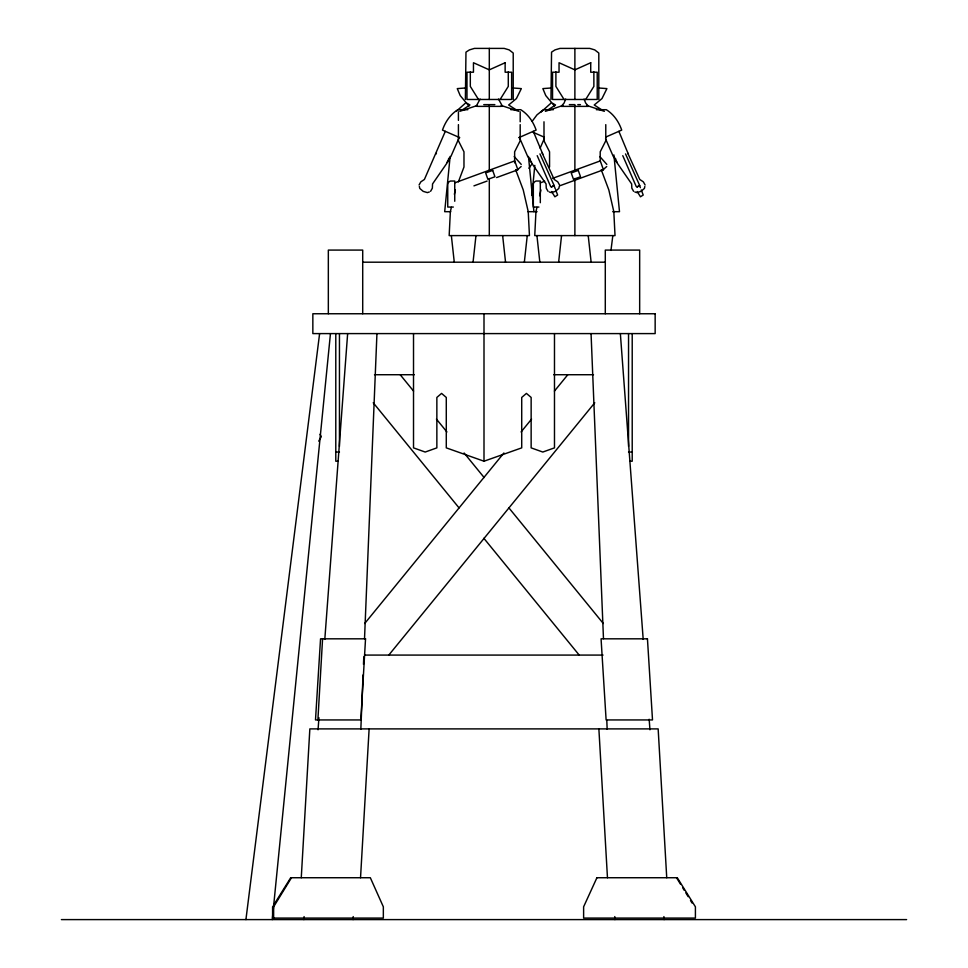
<?xml version="1.0" encoding="UTF-8"?>
<svg xmlns="http://www.w3.org/2000/svg" width="968" height="968" viewBox="0 0 968 968"><rect width="100%" height="100%" fill="white"/><g stroke="black" fill="none" stroke-linecap="round" stroke-linejoin="round"><path stroke-width="1.45" d="M353.09 919.6L353.223 916.575M360.834 729.303L363.048 674.926M363.484 664.35L363.786 656.8M364.525 638.674L376.939 333.597M473.037 262.328L475.966 235.599M524.329 262.328L527.257 235.599M558.621 262.328L561.549 235.599M301.266 877.734L309.845 728.892L658.155 728.892L666.734 877.734M317.891 719.938L322.574 638.82M360.532 877.734L369.123 728.892M303.867 919.6L304.097 916.587M318.048 729.787L318.944 717.736M324.8 639.4L347.645 333.597M272.274 919.6L330.451 333.694M450.132 156.429L444.687 211.689L450.761 211.689M531.892 195.258L534.832 165.395M245.92 919.6L319.597 333.694M610.965 250.434L612.829 235.599M529.919 158.268L530.307 161.124L546.061 183.932L546.255 188.191L548.009 191.301M615.491 158.268L615.878 161.124L631.644 183.932L631.826 188.191L633.592 191.301M559.262 186.485L558.814 188.445L555.402 191.362L551.24 192.608L549.279 191.979M644.833 186.485L644.398 188.445L640.985 191.362L636.811 192.608L634.863 191.979M451.366 207.333L450.362 211.689L449.164 235.599L529.448 235.599L528.238 211.689L523.24 189.934L515.641 169.702M454.367 194.29L455.359 189.934M536.95 207.333L535.945 211.689L534.747 235.599L615.019 235.599L613.821 211.689L608.824 189.934L601.225 169.702M539.612 195.742L540.943 189.934M419.071 184.973L420.838 181.851L424.407 179.455L445.316 131.333M458.409 181.839L463.974 167.004L463.974 151.807L458.421 140.796L458.421 124.642M480.116 99.063L476.099 106.383M565.687 99.063L564.078 103.056L561.21 106.383L588.556 106.383L585.688 103.056L584.067 99.063M459.243 137.42L451.04 156.151L447.034 162.213M540.132 148.128L544.234 138.763M532.146 121.339L536.974 114.877L543.447 109.699L553.406 109.699M435.794 154.239L436.471 153.041M430.591 191.301L432.357 188.191L432.551 183.932L448.305 161.124L448.692 158.268M318.714 441.166L321.34 436.604L320.021 434.317M291.465 877.734L273.629 906.81L273.629 918.075M273.375 905.552L290.715 877.734L370.333 877.734L383.34 906.81L383.34 918.075L272.589 918.075L272.589 906.81M500.117 99.474L508.285 86.406L508.285 71.898M585.688 99.474L593.868 86.406L593.868 71.898M528.903 168.323L532.231 163.531M364.67 623.537L503.904 452.988M521.074 431.958L531.565 419.12M554.446 391.084L567.805 374.725M388.797 655.082L594.775 402.761M462.293 109.916L469.952 104.992L467.145 103.346M547.876 109.916L555.535 104.992L552.716 103.346M456.134 111.441L466.007 102.62L469.02 105.996M540.616 112.421L551.578 102.62L554.591 105.996M516.767 170.428L521.159 166.508M602.35 170.428L606.73 166.508M518.872 137.637L536.127 130.087C533.283 121.823 528.262 114.381 520.736 109.699L510.777 109.699M605.786 137.057L621.71 130.087C618.854 121.823 613.845 114.381 606.319 109.699L596.361 109.699M454.742 182.855L514.722 160.906L517.868 169.787L496.62 177.567M473.945 185.868L487.122 181.04M540.313 182.855L544.681 181.258M552.704 178.318L600.293 160.906L603.439 169.787L559.528 185.868M413.517 333.597L413.517 447.869L425.194 452.044L436.858 447.869L436.858 397.437L441.577 393.407L446.284 397.437L446.284 447.869L484 461.216L521.716 447.869L521.716 397.437L526.423 393.407L531.142 397.437L531.142 447.869L542.806 452.044L554.482 447.869L554.482 333.597M459.824 111.32L477.381 105.464M545.408 111.32L562.965 105.464M429.332 191.979L427.372 192.608L423.197 191.362L419.785 188.445L419.35 186.485M465.656 87.979L457.271 88.608L460.199 95.578L465.814 102.33M512.955 87.979L521.341 88.608L516.392 98.591L508.648 104.992L516.319 109.916M551.24 87.979L542.854 88.608L545.77 95.578L551.397 102.33M598.526 87.979L606.912 88.608L601.975 98.591L594.231 104.992L601.89 109.916M483.77 104.629L494.842 104.629M569.341 104.629L574.883 104.629L574.883 171.3M577.787 104.629L580.425 104.629M477.466 106.383L501.146 106.383M502.513 106.383L498.496 99.063M467.822 109.699L457.864 109.699C450.338 114.381 445.328 121.823 442.473 130.087L459.739 137.637M453.339 207.055L447.748 207.055L447.748 183.859A4.09 4.09 0 0 1 450.58 181.028L454.742 181.028L454.742 201.271M538.922 207.055L533.332 207.055L533.332 183.859A4.09 4.09 0 0 1 536.163 181.028L540.313 181.028L540.313 202.723M527.838 211.689L537.083 211.689M612.671 211.689L619.496 211.689L613.906 154.941M362.71 262.195L605.29 262.195M374.507 374.725L414.304 374.725M553.696 374.725L593.493 374.725M335.787 452.044L339.453 452.044M628.547 452.044L632.213 452.044M338.231 461.216L335.787 461.216L335.787 333.597M629.769 461.216L632.213 461.216L632.213 333.597M364.609 655.082L603.04 655.082M61.395 919.6L906.605 919.6M586.802 105.464L604.359 111.32M501.218 105.464L518.775 111.32M533.186 132.338L543.98 137.057M599.797 156.55L606.827 164.403M514.214 156.55L521.244 164.403M617.148 162.213L613.143 156.151L605.532 138.763M531.565 162.213L527.56 156.151L519.368 137.42M400.195 374.725L413.554 391.084M436.435 419.12L446.926 431.958M464.096 452.988L484.121 477.526M508.914 507.897L603.33 623.537M373.224 402.761L459.05 507.897M483.843 538.269L579.203 655.082M564.066 99.474L555.898 86.406L555.898 71.898M478.494 99.474L470.315 86.406L470.315 71.898M676.535 877.734L680.419 884.05M682.742 887.85L684.291 890.379M685.84 892.907L688.175 896.695M690.499 900.494L692.047 903.023M637.186 191.543L640.465 196.794L643.212 195.028L641.288 189.97M551.615 191.543L554.882 196.794L557.629 195.028L555.717 189.97M627.712 153.041L639.775 179.455L643.345 181.851L645.111 184.973M542.14 153.041L554.192 179.455L557.774 181.851L559.528 184.973M625.534 153.9L639.751 185.638L636.823 187.09L639.497 185.372L640.392 187.671M539.95 153.9L554.18 185.638L551.252 187.09L553.926 185.372L555.269 188.821M622.775 155.667L636.254 186.558M537.204 155.667L550.671 186.558M618.867 131.333L628.389 154.239M533.283 131.333L542.818 154.239M588.217 235.599L591.145 262.328M536.925 235.599L539.854 262.328M502.646 235.599L505.562 262.328M451.354 235.599L454.282 262.328M528.467 156.429L533.913 211.689M620.355 333.597L643.2 639.4M649.165 719.248L649.952 729.787M663.903 916.587L664.133 919.6M598.877 728.892L607.468 877.734M591.061 333.597L603.475 638.674M606.791 720.24L607.166 729.303M614.777 916.575L614.91 919.6M639.666 313.753L639.666 250.083L605.29 250.083L605.29 313.753M628.547 333.597L628.547 446.381M605.774 124.642L605.774 140.796L600.208 151.807L600.208 161.474M598.805 99.474L598.805 53.046L594.739 49.888L589.766 48.4L560 48.4L555.027 49.888L551.554 52.127L550.961 99.474M574.883 48.4L574.883 99.474M574.883 178.475L574.883 235.599M549.558 167.004L549.558 151.807L543.992 140.796L543.992 121.787M520.191 111.792L520.191 121.787M520.191 124.642L520.191 140.796L514.637 151.807L514.637 162.854M513.221 99.474L513.221 53.046L509.156 49.888L504.183 48.4L474.417 48.4L469.444 49.888L465.971 52.127L465.378 99.474M489.3 48.4L489.3 99.474M489.3 104.629L489.3 171.3M489.3 178.475L489.3 235.599M484 313.753L484 461.216M458.421 111.792L458.421 120.359M362.71 313.753L362.71 250.083L328.334 250.083L328.334 313.753M339.453 333.597L339.453 446.381M365.529 638.82L360.846 719.938L315.495 719.938L320.553 638.82L365.529 638.82M596.917 877.734L583.619 906.81L583.619 918.075L695.411 918.075L695.411 906.81L677.285 877.734L596.917 877.734M505.139 62.739L489.3 69.841L473.461 62.739L473.461 72.213L466.975 72.213L466.975 99.474L511.636 99.474L511.636 72.213L505.139 72.213L505.139 62.739M590.722 62.739L574.883 69.841L559.044 62.739L559.044 72.213L552.546 72.213L552.546 99.474L597.22 99.474L597.22 72.213L590.722 72.213L590.722 62.739M492.688 170.38L485.658 172.957L487.908 179.334L494.938 176.769L492.688 170.38M578.259 170.38L571.229 172.957L573.492 179.334L580.522 176.769L578.259 170.38M655.154 313.753L312.846 313.753L312.846 333.597L655.154 333.597L655.154 313.753M647.447 638.82L601.067 638.82L606.113 719.938L652.505 719.938L647.447 638.82"/></g></svg>
